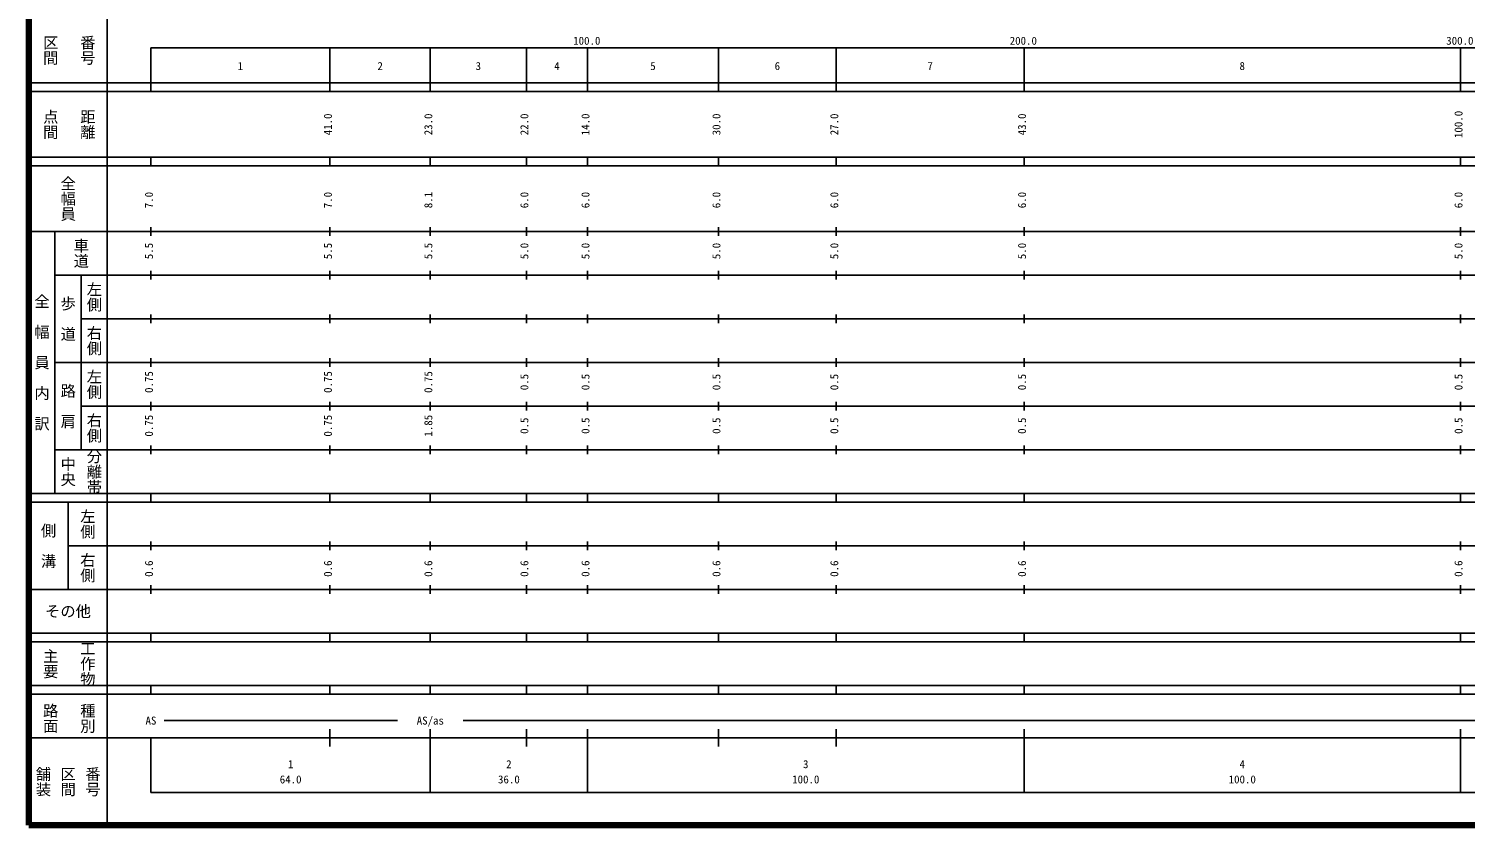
# Model space of a CAD drawing. Units: millimetres on the paper, enlarged 1000 times. Extents: x 40000 to 680000, y 20000 to 380000.
# Drawn here: x 40000 to 369087, y 20000 to 202409 of the extents above; entities that cross this region are included whole.
import ezdxf
from ezdxf.enums import TextEntityAlignment as Align

# ---------------------------------------------------------------- set-up
doc = ezdxf.new("R2010")
doc.units = ezdxf.units.MM
doc.header["$LTSCALE"] = 1000
doc.layers.add('M-TTL', color=2, linetype='Continuous', lineweight=140)
doc.layers.add('M-TTL-BAND', color=7, linetype='Continuous', lineweight=25)
doc.styles.add('@ＭＳ ゴシック', font='')
doc.styles.add('ＭＳ ゴシック', font='')
doc.styles.get('@ＭＳ ゴシック').set_extended_font_data('@MS Gothic')
doc.styles.get('ＭＳ ゴシック').set_extended_font_data('MS Gothic')

msp = doc.modelspace()

# ---------------------------------------------------------------- linework, layer by layer
at = {"layer": 'M-TTL'}
for p, q in [((40000, 380000), (40000, 20000)), ((40000, 20000), (680000, 20000))]:
    msp.add_line(p, q, dxfattribs=at)
at = {"layer": 'M-TTL-BAND'}
for p, q in [((58000, 370000), (58000, 20000)), ((68000, 198000), (579000, 198000)), ((68000, 198000), (68000, 188000)), ((109000, 188000), (109000, 198000)), ((132000, 188000), (132000, 198000)), ((154000, 188000), (154000, 198000)), ((168000, 188000), (168000, 198000)), ((198000, 188000), (198000, 198000)), ((225000, 188000), (225000, 198000)), ((268000, 188000), (268000, 198000)), ((368000, 188000), (368000, 198000)), ((40000, 190000), (579000, 190000)), ((40000, 188000), (579000, 188000)), ((40000, 173000), (579000, 173000)), ((68000, 171000), (68000, 173000)), ((109000, 171000), (109000, 173000)), ((132000, 171000), (132000, 173000)), ((154000, 171000), (154000, 173000)), ((168000, 171000), (168000, 173000)), ((198000, 171000), (198000, 173000)), ((225000, 171000), (225000, 173000)), ((268000, 171000), (268000, 173000)), ((368000, 171000), (368000, 173000)), ((40000, 171000), (579000, 171000)), ((40000, 156000), (579000, 156000)), ((46000, 96000), (46000, 156000)), ((68000, 155000), (68000, 157000)), ((109000, 155000), (109000, 157000)), ((132000, 155000), (132000, 157000)), ((154000, 155000), (154000, 157000)), ((168000, 155000), (168000, 157000)), ((198000, 155000), (198000, 157000)), ((225000, 155000), (225000, 157000)), ((268000, 155000), (268000, 157000)), ((368000, 155000), (368000, 157000)), ((46000, 146000), (579000, 146000)), ((52000, 146000), (52000, 106000)), ((68000, 145000), (68000, 147000)), ((109000, 145000), (109000, 147000)), ((132000, 145000), (132000, 147000)), ((154000, 145000), (154000, 147000)), ((168000, 145000), (168000, 147000)), ((198000, 145000), (198000, 147000)), ((225000, 145000), (225000, 147000)), ((268000, 145000), (268000, 147000)), ((368000, 145000), (368000, 147000)), ((52000, 136000), (579000, 136000)), ((68000, 135000), (68000, 137000)), ((109000, 135000), (109000, 137000)), ((132000, 135000), (132000, 137000)), ((154000, 135000), (154000, 137000)), ((168000, 135000), (168000, 137000)), ((198000, 135000), (198000, 137000)), ((225000, 135000), (225000, 137000)), ((268000, 135000), (268000, 137000)), ((368000, 135000), (368000, 137000)), ((46000, 126000), (579000, 126000)), ((68000, 125000), (68000, 127000)), ((109000, 125000), (109000, 127000)), ((132000, 125000), (132000, 127000)), ((154000, 125000), (154000, 127000)), ((168000, 125000), (168000, 127000)), ((198000, 125000), (198000, 127000)), ((225000, 125000), (225000, 127000)), ((268000, 125000), (268000, 127000)), ((368000, 125000), (368000, 127000)), ((52000, 116000), (579000, 116000)), ((68000, 115000), (68000, 117000)), ((109000, 115000), (109000, 117000)), ((132000, 115000), (132000, 117000)), ((154000, 115000), (154000, 117000)), ((168000, 115000), (168000, 117000)), ((198000, 115000), (198000, 117000)), ((225000, 115000), (225000, 117000)), ((268000, 115000), (268000, 117000)), ((368000, 115000), (368000, 117000)), ((46000, 106000), (579000, 106000)), ((68000, 105000), (68000, 107000)), ((109000, 105000), (109000, 107000)), ((132000, 105000), (132000, 107000)), ((154000, 105000), (154000, 107000)), ((168000, 105000), (168000, 107000)), ((198000, 105000), (198000, 107000)), ((225000, 105000), (225000, 107000)), ((268000, 105000), (268000, 107000)), ((368000, 105000), (368000, 107000)), ((40000, 96000), (579000, 96000)), ((68000, 94000), (68000, 96000)), ((109000, 94000), (109000, 96000)), ((132000, 94000), (132000, 96000)), ((154000, 94000), (154000, 96000)), ((168000, 94000), (168000, 96000)), ((198000, 94000), (198000, 96000)), ((225000, 94000), (225000, 96000)), ((268000, 94000), (268000, 96000)), ((368000, 94000), (368000, 96000)), ((40000, 94000), (579000, 94000)), ((49000, 94000), (49000, 74000)), ((49000, 84000), (579000, 84000)), ((68000, 83000), (68000, 85000)), ((109000, 83000), (109000, 85000)), ((132000, 83000), (132000, 85000)), ((154000, 83000), (154000, 85000)), ((168000, 83000), (168000, 85000)), ((198000, 83000), (198000, 85000)), ((225000, 83000), (225000, 85000)), ((268000, 83000), (268000, 85000)), ((368000, 83000), (368000, 85000)), ((40000, 74000), (579000, 74000)), ((68000, 73000), (68000, 75000)), ((109000, 73000), (109000, 75000)), ((132000, 73000), (132000, 75000)), ((154000, 73000), (154000, 75000)), ((168000, 73000), (168000, 75000)), ((198000, 73000), (198000, 75000)), ((225000, 73000), (225000, 75000)), ((268000, 73000), (268000, 75000)), ((368000, 73000), (368000, 75000)), ((40000, 64000), (579000, 64000)), ((68000, 62000), (68000, 64000)), ((109000, 62000), (109000, 64000)), ((132000, 62000), (132000, 64000)), ((154000, 62000), (154000, 64000)), ((168000, 62000), (168000, 64000)), ((198000, 62000), (198000, 64000)), ((225000, 62000), (225000, 64000)), ((268000, 62000), (268000, 64000)), ((368000, 62000), (368000, 64000)), ((40000, 62000), (579000, 62000)), ((40000, 52000), (579000, 52000)), ((40000, 50000), (579000, 50000)), ((68000, 50000), (68000, 52000)), ((109000, 50000), (109000, 52000)), ((132000, 50000), (132000, 52000)), ((154000, 50000), (154000, 52000)), ((168000, 50000), (168000, 52000)), ((198000, 50000), (198000, 52000)), ((225000, 50000), (225000, 52000)), ((268000, 50000), (268000, 52000)), ((368000, 50000), (368000, 52000)), ((71000, 44000), (124500, 44000)), ((139500, 44000), (534500, 44000)), ((40000, 40000), (579000, 40000)), ((68000, 40000), (68000, 27500)), ((109000, 38000), (109000, 42000)), ((132000, 27500), (132000, 42000)), ((154000, 38000), (154000, 42000)), ((168000, 27500), (168000, 42000)), ((198000, 38000), (198000, 42000)), ((225000, 38000), (225000, 42000)), ((268000, 27500), (268000, 42000)), ((368000, 27500), (368000, 42000)), ((68000, 27500), (579000, 27500))]:
    msp.add_line(p, q, dxfattribs=at)

# ---------------------------------------------------------------- texts
at = {"layer": 'M-TTL-BAND', "style": '@ＭＳ ゴシック'}
for s, p in [('番号', (53500, 197500)), ('区間', (45000, 197500)), ('点間', (45000, 180500)), ('距離', (53500, 180500)), ('全幅員', (49000, 163500)), ('車道', (52000, 151000)), ('全\u3000幅\u3000員\u3000内\u3000訳', (43000, 126000)), ('左側', (55000, 141000)), ('歩\u3000道', (49000, 136000)), ('右側', (55000, 131000)), ('左側', (55000, 121000)), ('路\u3000肩', (49000, 116000)), ('右側', (55000, 111000)), ('分離帯', (55000, 101000)), ('中央', (49000, 101000)), ('左側', (53500, 89000)), ('側\u3000溝', (44500, 84000)), ('右側', (53500, 79000)), ('主要', (45000, 57000)), ('工作物', (53500, 57000)), ('路面', (45000, 44500)), ('種別', (53500, 44500)), ('舗装', (43333, 30000)), ('区間', (49000, 30000)), ('番号', (54667, 30000))]:
    msp.add_text(s, height=2566, rotation=270, dxfattribs=at).set_placement(p, align=Align.MIDDLE_CENTER)
at = {"layer": 'M-TTL-BAND', "style": 'ＭＳ ゴシック'}
for s, p in [('100.0', (167844, 198195)), ('200.0', (267844, 198195)), ('300.0', (367844, 198195)), ('1', (88500, 192405)), ('2', (120500, 192405)), ('3', (143000, 192405)), ('4', (161000, 192405)), ('5', (183000, 192405)), ('6', (211500, 192405)), ('7', (246500, 192405)), ('8', (318000, 192405)), ('AS', (68000, 42500)), ('AS/as', (132000, 42500)), ('1', (100000, 32523)), ('2', (150000, 32523)), ('3', (218000, 32523)), ('4', (318000, 32523)), ('64.0', (100000, 29033)), ('36.0', (150000, 29033)), ('100.0', (218000, 29033)), ('100.0', (318000, 29033))]:
    msp.add_text(s, height=1833, dxfattribs=at).set_placement(p, align=Align.BOTTOM_CENTER)
for s, p in [('41.0', (110000, 180500)), ('23.0', (133000, 180500)), ('22.0', (155000, 180500)), ('14.0', (169000, 180500)), ('30.0', (199000, 180500)), ('27.0', (226000, 180500)), ('43.0', (269000, 180500)), ('100.0', (369000, 180500)), ('7.0', (69000, 163174)), ('7.0', (110000, 163174)), ('8.1', (133000, 163174)), ('6.0', (155000, 163174)), ('6.0', (169000, 163174)), ('6.0', (199000, 163174)), ('6.0', (226000, 163174)), ('6.0', (269000, 163174)), ('6.0', (369000, 163174)), ('5.5', (69000, 151500)), ('5.5', (110000, 151500)), ('5.5', (133000, 151500)), ('5.0', (155000, 151500)), ('5.0', (169000, 151500)), ('5.0', (199000, 151500)), ('5.0', (226000, 151500)), ('5.0', (269000, 151500)), ('5.0', (369000, 151500)), ('0.75', (69000, 121500)), ('0.75', (110000, 121500)), ('0.75', (133000, 121500)), ('0.5', (155000, 121500)), ('0.5', (169000, 121500)), ('0.5', (199000, 121500)), ('0.5', (226000, 121500)), ('0.5', (269000, 121500)), ('0.5', (369000, 121500)), ('0.75', (69000, 111500)), ('0.75', (110000, 111500)), ('1.85', (133000, 111500)), ('0.5', (155000, 111500)), ('0.5', (169000, 111500)), ('0.5', (199000, 111500)), ('0.5', (226000, 111500)), ('0.5', (269000, 111500)), ('0.5', (369000, 111500)), ('0.6', (69000, 78764)), ('0.6', (110000, 78764)), ('0.6', (133000, 78764)), ('0.6', (155000, 78764)), ('0.6', (169000, 78764)), ('0.6', (199000, 78764)), ('0.6', (226000, 78764)), ('0.6', (269000, 78764)), ('0.6', (369000, 78764))]:
    msp.add_text(s, height=1833, rotation=90, dxfattribs=at).set_placement(p, align=Align.BOTTOM_CENTER)
msp.add_text('その他', height=2566, dxfattribs=at).set_placement((49000, 69000), align=Align.MIDDLE_CENTER)

doc.saveas('drawing.dxf')
